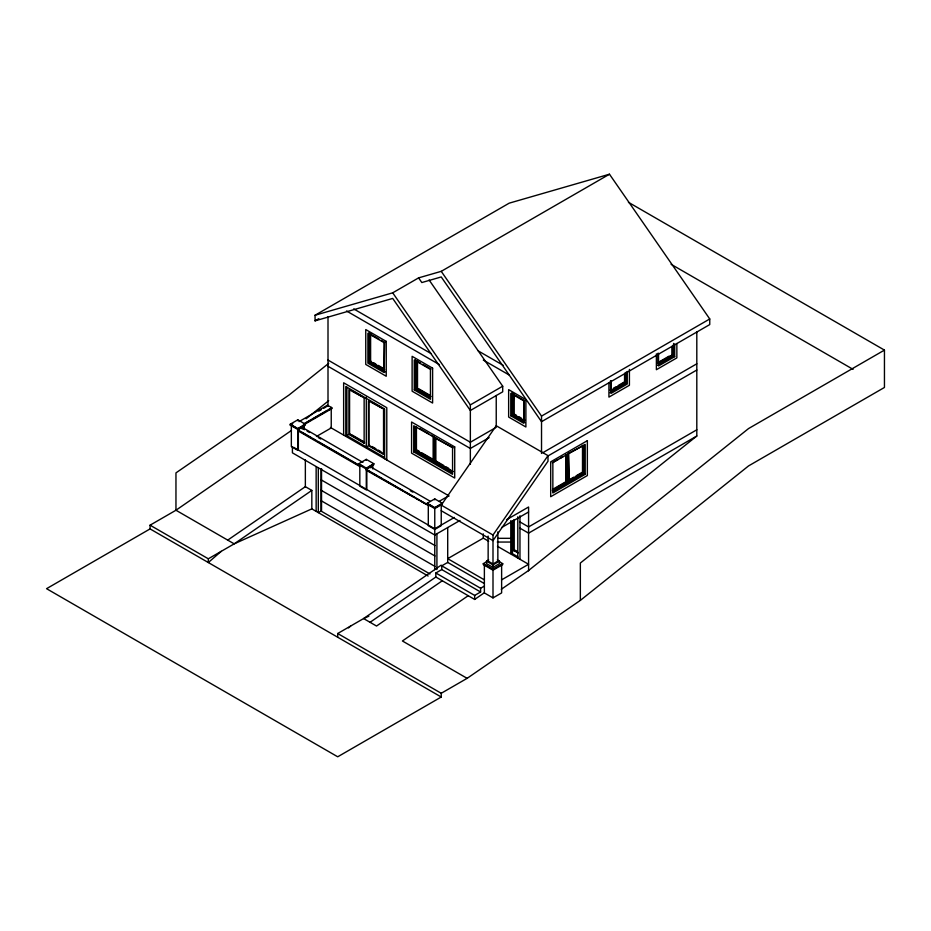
<?xml version="1.0" encoding="UTF-8"?>
<svg xmlns="http://www.w3.org/2000/svg" width="931" height="931" viewBox="0 0 931 931"><rect width="100%" height="100%" fill="white"/><g stroke="black" fill="none" stroke-linecap="round" stroke-linejoin="round"><path stroke-width="1.4" d="M442.062 503.95L496.235 425.746L547.998 455.631L547.998 461.241L492.999 540.62L441.236 510.735M497.852 531.904L497.852 561.16L492.999 563.965L492.999 535.011L547.998 455.631M221.252 551.327L208.311 562.533L208.311 558.798L150.077 525.177L150.077 528.913L441.236 697.016L441.236 693.281L337.709 633.511L337.709 637.246M348.497 627.901L350.65 626.039M328.701 363.346L289.18 394.93L175.959 472.878L175.959 510.235L234.193 543.855L311.827 508.873L428.12 576.01M291.438 430.483L175.959 510.235L150.077 525.177M306.124 418.752L328.701 400.702M696.807 331.983L696.807 436.022L528.587 570.505L501.297 589.288M441.236 693.281L467.118 678.338L580.35 600.39L748.571 465.907L884.45 387.459L884.45 350.103L628.425 202.295M227.723 540.12L305.356 486.669L311.827 490.404L311.827 508.873M311.827 490.404L234.193 543.855L208.311 558.798M441.236 565.117L363.59 618.568L337.709 633.511M370.061 622.304L435.766 577.08L435.848 572.996L441.771 569.574L480.594 591.988L480.594 588.252L441.771 565.839L441.771 569.574M442.318 580.758L376.531 626.039L363.59 618.568L368.862 616.194M468.2 595.7L402.413 640.982L467.118 678.338M435.848 577.022L474.67 599.436L484.155 592.896M315.062 315.237L509.176 203.167L609.468 174.213L709.748 318.972L709.748 324.582L541.528 421.696L441.236 276.949L421.824 282.547L418.589 277.88L392.707 292.823L315.062 315.237L315.062 320.846L392.707 298.432L470.353 410.501L502.705 391.823L502.705 386.214L429.11 279.998M315.062 320.846L318.821 318.67M418.589 277.88L441.236 271.34L609.468 174.213M371.143 333.915L370.061 334.543L370.061 361.938L384.084 370.026L384.619 342.317M384.084 342.631L384.084 372.516L367.908 363.183L367.908 333.298L384.084 342.631L385.166 342.014M370.061 361.938L371.143 361.309M290.263 424.199L297.815 419.834L305.356 424.199L305.356 425.13L297.815 429.482L290.263 425.13L290.263 424.199L297.815 428.551L305.356 424.199M290.263 425.13L292.776 423.675M299.049 421.615L327.468 405.206L331.785 407.697L331.785 408.628L304.6 424.327M318.821 411.13L321.288 409.71M323.755 408.278L326.234 406.847M303.366 424.105L331.785 407.697M305.298 423.302L310.232 420.44M312.711 419.02L326.304 411.176M328.771 409.745L331.785 408.628M298.886 428.237L304.286 425.13L304.286 429.424M362.892 462.393L302.121 427.306L297.815 429.796L359.82 465.593M301.586 428.551L304.612 429.668M349.579 389.333L349.579 434.16L364.673 442.877L364.137 443.179L349.032 434.463L349.032 389.635L364.673 398.049M150.077 528.913L46.55 588.683L337.709 756.787L441.236 697.016M316.412 436.488L331.238 427.934L331.238 407.382M414.272 389.949L430.448 399.294L430.448 369.409L414.272 360.064L414.272 389.949L417.507 388.087L417.507 360.693L416.436 361.309L416.436 388.704L430.448 396.804M368.99 400.539L368.99 445.367L384.084 454.084L383.549 454.386L368.443 445.67L368.443 400.842L384.084 409.256M347.961 435.091L345.797 436.336L345.797 386.528L384.619 408.942L384.619 458.75M349.032 434.463L350.114 433.846M367.373 446.298L366.29 446.915L366.29 397.106M368.443 445.67L369.526 445.053M358.738 463.731L366.29 459.367L373.843 463.731L373.843 464.662L366.29 469.026L358.738 464.662L358.738 463.731L366.29 468.084L373.843 463.731M470.353 464.371L470.353 404.892L502.705 386.214M369.526 466.536L371.678 465.291M430.134 501.204L370.608 466.838L366.29 469.329L428.295 505.126M452.559 448.16L452.559 474.31L413.736 451.896L413.736 425.746L453.094 447.858L435.301 438.198L435.301 461.857L452.559 471.819M413.736 451.896L416.972 450.034L419.439 451.454M513.493 394.313L513.493 414.237L524.269 420.463L524.269 400.539L513.493 394.313L512.946 414.539L523.734 420.765L524.816 420.149M510.793 415.785L523.734 423.256L523.734 400.842L510.793 393.371L510.793 415.785L514.028 413.923L516.426 415.307M435.301 461.857L436.383 461.241L443.773 465.512M489.124 437.64L470.353 448.474L328.003 366.29M541.528 453.455L541.528 416.099L709.748 318.972M613.506 388.239L615.845 386.889M618.184 385.539L624.026 382.164L625.097 382.792L625.097 372.831M658.624 362.194L669.133 356.119M657.996 353.221L657.996 363.183L672.007 355.083L674.707 356.643L674.707 344.028M625.097 382.792L611.085 390.88L610.003 390.264M610.003 392.754L626.179 383.409L626.179 372.202M657.449 365.359L673.625 356.014L673.625 343.411M674.707 356.643L658.531 365.976L658.531 353.373M427.213 503.264L434.765 498.9L442.318 503.264L442.318 504.195L434.765 508.559L427.213 504.195L427.213 503.264L434.765 507.616L442.318 503.264M428.83 505.754L366.29 470.271L366.826 469.957L366.826 489.566M439.397 501.215L448.044 496.223M542.773 452.734L696.807 363.8M547.777 456.074L696.807 370.026M454.398 517.45L434.765 528.785L293.684 447.334M558.146 459.425L552.304 462.8L585.203 444.424L585.203 474.31L552.851 492.988L552.851 463.103M560.485 458.075L562.824 456.725M568.48 453.455L583.039 445.67L583.039 473.064L569.027 481.164L568.48 453.455L569.027 481.164M434.765 535.011L459.972 520.464M552.944 489.206L565.792 481.781L566.863 482.409L566.327 454.7L566.327 482.095L552.304 490.195M567.945 480.536L573.787 477.161M576.126 475.822L581.968 472.448L585.203 474.31M568.48 480.85L582.503 472.762L582.503 445.367M552.851 490.497L566.863 482.409M553.014 491.649L584.121 473.693L584.121 445.227M506.499 519.754L528.587 506.999L528.587 570.889M488.682 541.248L483.294 538.13L447.706 558.67L484.19 579.745M501.588 527.563L528.587 511.98M441.771 565.839L447.706 562.405L484.027 583.376M696.807 429.796L528.587 526.923L519.964 521.942M696.807 436.022L528.587 533.149L519.964 528.168M497.317 559.915L499.47 561.16L499.47 563.651L492.999 567.386L486.529 563.651L486.529 561.16L488.682 559.915M499.063 561.556L502.705 563.651L502.705 564.593L492.999 570.191L483.294 564.593L483.294 563.651L486.936 561.556M513.493 520.22L513.493 550.582L514.564 549.953L516.728 551.199M486.529 561.16L492.999 564.896L499.47 561.16M483.294 563.651L492.999 569.26L502.705 563.651M494.233 568.864L496.7 567.433M499.156 566.013L501.623 564.593L501.623 592.919L492.999 597.9L484.376 592.919L484.376 564.593L486.832 566.013M884.45 350.103L748.571 428.551L580.35 563.034L580.35 600.39M480.594 588.252L484.155 586.193M435.848 572.996L474.67 595.409L480.594 591.988M501.588 579.862L528.587 564.279L497.445 546.299M498.155 538.316L510.91 538.316M497.27 542.051L511.713 542.051M671.1 264.288L853.075 369.351M657.996 363.183L672.554 355.398L672.554 345.436M478.266 350.929L503.31 365.394M483.294 360.064L509.257 375.053M353.699 308.906L430.96 353.512M346.518 310.977L439.304 364.556M518.823 416.692L521.22 418.066M524.816 422.639L511.875 415.168L511.875 392.754M371.772 334.904L378.777 338.954M381.116 340.292L383.456 341.642M418.147 361.67L420.475 363.02M422.814 364.37L430.995 369.095M373.482 362.659L375.81 364.009M378.149 365.359L383.991 368.734M418.682 388.762L429.191 394.825M384.619 369.712L370.608 361.624L370.608 334.229M430.995 396.49L416.972 388.39L416.972 360.995M385.166 371.9L368.99 362.555L368.99 332.67M430.285 397.944L415.354 389.333L415.354 359.447M328.003 360.064L470.353 442.248L496.235 427.306L496.235 395.489M420.125 428.819L428.76 433.799M431.228 435.219L433.683 436.651M353.349 391.509L362.159 396.594M372.761 402.716L381.57 407.801M421.906 452.873L432.996 459.286M446.24 466.931L448.707 468.351M433.683 460.31L416.436 450.348L416.436 426.689M453.094 471.517L435.848 461.555L435.848 437.896M452.419 472.995L414.819 451.279L414.819 426.584M351.371 434.568L363.951 441.829M372.039 446.508L375.81 448.684M378.335 450.139L380.849 451.593M384.491 457.424L346.879 435.708L346.879 387.331M330.412 427.445L449.149 496.002M441.236 505.126L492.999 535.011M307.09 431.1L309.569 432.531M318.251 437.547L320.73 438.978M410.292 490.684L412.77 492.115M513.493 550.582L518.346 552.758L514.028 550.268L514.028 519.905M292.415 425.746L296.733 428.237M360.902 465.291L363.055 466.536M429.377 504.823L434.765 507.93L441.236 504.195L441.236 525.678L434.765 529.413L428.295 525.678L428.295 504.195M517.799 556.808L512.411 553.689L512.411 520.964M302.075 432.566L310.756 437.582M313.235 439.013L315.714 440.444M318.193 441.876L347.961 459.064M350.44 460.496L359.122 465.5M368.071 470.667L370.55 472.098M373.028 473.53L376.752 475.683M379.231 477.114L381.71 478.546M384.189 479.977L402.797 490.718M405.276 492.15L413.958 497.166M416.436 498.597L418.915 500.028M421.394 501.46L425.118 503.601M297.815 430.727L359.82 466.536M492.999 563.965L488.147 561.16L488.147 536.081M434.963 535.127L292.415 452.838L292.415 446.612M489.299 567.433L491.766 568.864M320.997 479.756L434.963 545.554M320.997 490.195L434.963 555.982M320.997 500.622L434.963 566.409M429.947 573.95L320.997 511.049L320.997 469.329M441.236 271.34L541.528 416.099M392.707 292.823L470.353 404.892M676.86 343.469L676.86 357.888L656.378 369.712L656.378 353.861M672.007 346.541L672.007 355.083M629.414 369.421L629.414 385.283L608.921 397.106L608.921 382.688M627.261 371.422L627.261 384.038L611.085 393.371L611.085 380.767M624.561 373.936L624.561 382.478L610.538 390.578L610.538 380.616M567.945 454.572L567.945 483.026M565.792 454.386L565.792 481.781M519.964 515.716L519.964 559.298M517.799 516.786L517.799 558.053M514.028 393.999L514.028 413.923M511.875 521.279L511.875 554.003L510.793 553.386L510.793 520.65M492.999 564.896L492.999 567.386M492.999 569.26L492.999 597.9M483.294 533.882L483.294 538.13M474.67 595.409L474.67 599.436M447.706 527.54L447.706 562.65M436.918 533.51L436.918 569.551M434.765 498.9L434.765 499.842M434.765 507.616L434.765 569.679M434.23 436.336L434.23 462.486M433.148 436.953L433.148 460.612L415.889 450.651L415.889 426.992M386.784 459.995L386.784 407.697L343.644 382.792L343.644 435.091M383.549 409.559L383.549 454.386M372.761 464.662L372.761 468.956M370.608 466.838L370.608 467.781M366.29 459.367L366.29 460.31M366.29 468.084L366.29 489.881L359.82 486.145L359.82 464.662M364.137 398.352L364.137 443.179M328.003 316.68L328.003 406.451L327.468 405.206M321.532 468.607L321.532 510.735L318.297 512.609L318.297 467.571M316.144 466.664L316.144 511.363M305.356 459.705L305.356 486.971M302.121 427.306L302.121 428.237M298.351 430.425L298.351 450.034M297.815 419.834L297.815 420.765M297.815 428.551L297.815 450.348L291.345 446.612L291.345 425.13M587.356 440.689L550.687 461.857L550.687 496.723L587.356 475.555L587.356 440.689M525.887 399.597L508.64 389.635L508.64 417.03L525.887 426.992L525.887 399.597M386.237 341.386L365.755 329.562L365.755 364.428L386.237 376.252L386.237 341.386M432.612 368.164L412.119 356.329L412.119 391.195L432.612 403.03L432.612 368.164M454.712 446.915L411.583 422.011L411.583 453.141L454.712 478.045L454.712 446.915"/></g></svg>
